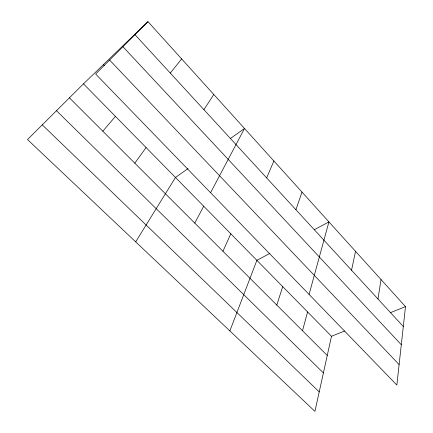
<?xml version="1.0" encoding="UTF-8"?>
<svg xmlns="http://www.w3.org/2000/svg" width="433" height="433" viewBox="0 0 433 433"><rect width="100%" height="100%" fill="white"/><g stroke="black" fill="none" stroke-linecap="round" stroke-linejoin="round"><path stroke-width="0.65" d="M405.499 306.618L396.855 385.072L95.655 74.027L147.962 21.65L405.499 306.618L390.16 312.767M377.977 298.986L381.029 279.545M351.536 270.235L355.531 251.329M344.608 331.018L331.494 336.273L314.921 411.35L27.501 139.55L83.477 83.84L147.962 21.65M302.515 330.758L307.571 311.922M309.081 294.429L328.934 221.896L314.293 229.707M276.784 305.048L282.717 286.63M295.918 209.734L301.996 192.09M229.863 330.915L256.883 260.33L269.862 253.408M266.641 177.893L273.878 160.984M222.946 251.254L230.811 233.798M210.579 192.707L244.51 128.482L230.204 138.636M194.774 223.103L203.694 206.2M135.691 241.863L175.479 177.481L188.095 168.524M203.921 109.679L213.794 94.497M134.787 163.165L146.089 147.566M170.277 73.085L181.649 58.926M102.816 131.221L115.449 116.38M42.261 124.861L319.218 391.892M56.479 110.707L323.408 372.927M69.41 97.842L327.256 355.477M83.477 83.84L331.494 336.273M103.379 64.647L104.31 65.616M109.598 60.063L399.112 364.586M122.929 46.715L401.299 344.722M134.961 34.667L403.302 326.536"/></g></svg>
